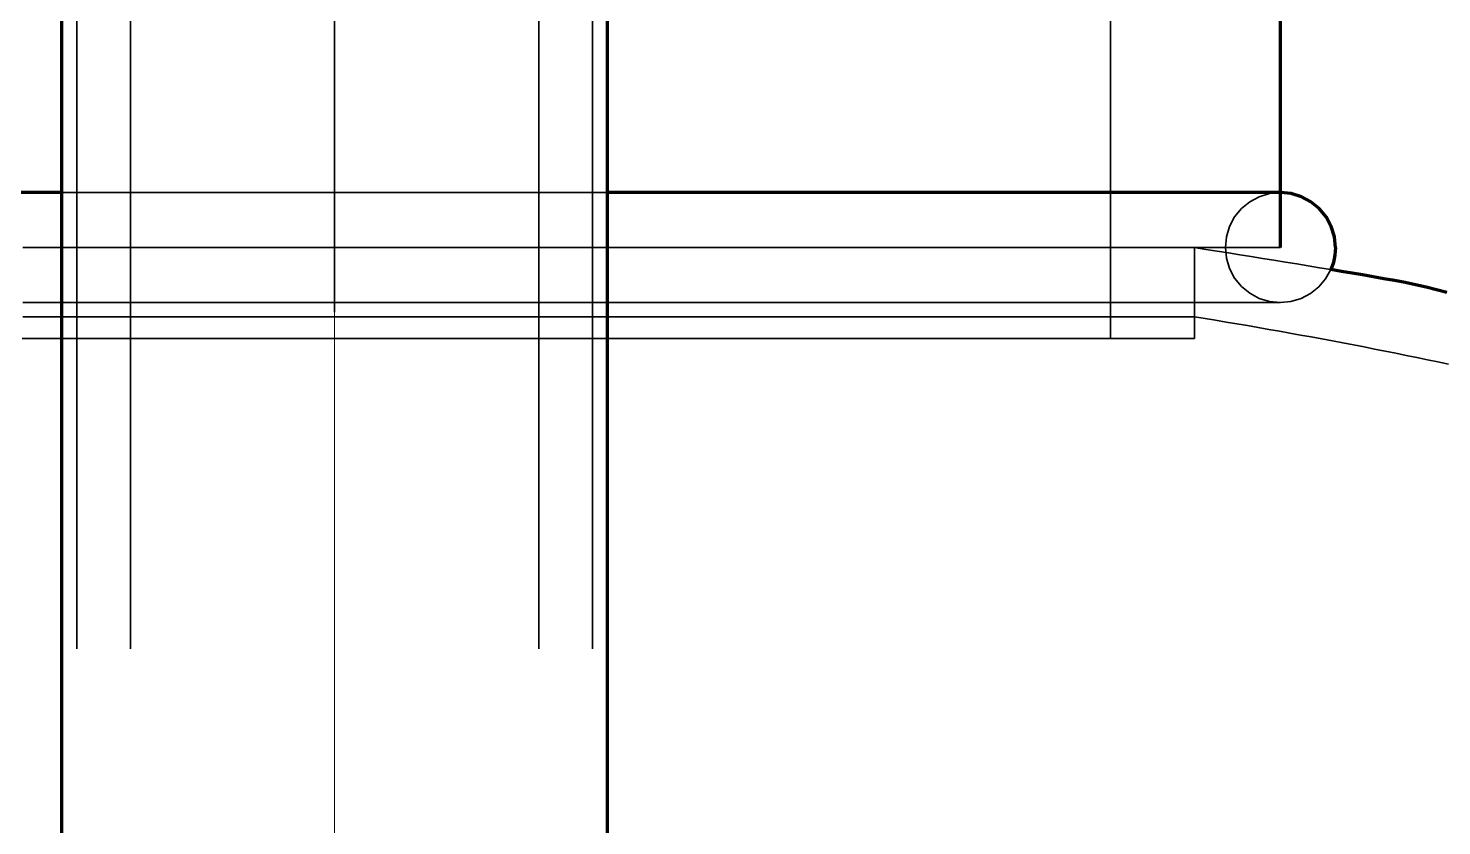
# Model space of a CAD drawing. Header units: millimetres. Extents: x 0 to 2382, y 0 to 420.
# Drawn here: x 286.49 to 293.06, y 298.5 to 302.21 of the extents above; entities that cross this region are included whole.
import ezdxf

# ---------------------------------------------------------------- set-up
doc = ezdxf.new("R2010")
doc.units = ezdxf.units.MM
doc.linetypes.add('IRAM-E-TRAZOS', pattern=[5, 4, -1])
doc.linetypes.add('IRAM-F-TRAZO-PUNTO', pattern=[20, 15, -2, 1, -2])
for name, color, linetype, lineweight in [('01-VISIBLE', 7, 'CONTINUOUS', 70), ('02-OCULTA', 4, 'IRAM-E-TRAZOS', 35), ('03-EJE', 1, 'IRAM-F-TRAZO-PUNTO', 18), ('08-FINA', 5, 'CONTINUOUS', 18)]:
    doc.layers.add(name, color=color, linetype=linetype, lineweight=lineweight)

msp = doc.modelspace()

# ---------------------------------------------------------------- linework, layer by layer
at = {"layer": '01-VISIBLE'}
for p, q in [((286.6425, 278.5), (286.6425, 309.9621)), ((289.1825, 278.5), (289.1825, 309.9621)), ((292.3125, 301.1869), (292.3125, 304.8869))]:
    msp.add_line(p, q, dxfattribs=at)
for points in [[(286.6425, 301.4429), (286.592, 301.4429), (286.5415, 301.4429), (286.491, 301.4429), (286.4406, 301.4429)], [(292.3125, 301.4429), (292.262, 301.4429), (292.2115, 301.4429), (292.161, 301.4429), (292.1106, 301.4429), (292.0601, 301.4429), (292.0096, 301.4429), (291.9591, 301.4429), (291.9086, 301.4429), (291.8581, 301.4429), (291.8077, 301.4429), (291.7572, 301.4429), (291.7067, 301.4429), (291.6562, 301.4429), (291.6057, 301.4429), (291.5552, 301.4429), (291.5048, 301.4429), (291.4543, 301.4429), (291.4038, 301.4429), (291.3533, 301.4429), (291.3028, 301.4429), (291.2523, 301.4429), (291.2019, 301.4429), (291.1514, 301.4429), (291.1009, 301.4429), (291.0504, 301.4429), (290.9999, 301.4429), (290.9494, 301.4429), (290.899, 301.4429), (290.8485, 301.4429), (290.798, 301.4429), (290.7475, 301.4429), (290.697, 301.4429), (290.6465, 301.4429), (290.596, 301.4429), (290.5456, 301.4429), (290.4951, 301.4429), (290.4446, 301.4429), (290.3941, 301.4429), (290.3436, 301.4429), (290.2931, 301.4429), (290.2427, 301.4429), (290.1922, 301.4429), (290.1417, 301.4429), (290.0912, 301.4429), (290.0407, 301.4429), (289.9902, 301.4429), (289.9398, 301.4429), (289.8893, 301.4429), (289.8388, 301.4429), (289.7883, 301.4429), (289.7378, 301.4429), (289.6873, 301.4429), (289.6369, 301.4429), (289.5864, 301.4429), (289.5359, 301.4429), (289.4854, 301.4429), (289.4349, 301.4429), (289.3844, 301.4429), (289.334, 301.4429), (289.2835, 301.4429), (289.233, 301.4429), (289.1825, 301.4429)], [(292.5685, 301.1869), (292.5636, 301.2368), (292.549, 301.2849), (292.5254, 301.3291), (292.4935, 301.3679), (292.4547, 301.3998), (292.4105, 301.4234), (292.3624, 301.438), (292.3125, 301.4429)], [(292.5685, 301.1869), (292.5679, 301.1693), (292.5661, 301.1518), (292.5631, 301.1344), (292.5589, 301.1173), (292.5535, 301.1005), (292.547, 301.0842)], [(293.0874, 300.9769), (293.0393, 300.9908), (292.9907, 301.003), (292.9417, 301.0138), (292.8926, 301.0236), (292.8433, 301.0329), (292.794, 301.0419), (292.7446, 301.0506), (292.6952, 301.0591), (292.6458, 301.0675), (292.5964, 301.0759), (292.547, 301.0842)]]:
    msp.add_lwpolyline(points, dxfattribs=at)
at = {"layer": '02-OCULTA'}
for p, q in [((286.6425, 309.9621), (286.6425, 278.5)), ((289.1825, 309.9621), (289.1825, 278.5)), ((287.9125, 304.8869), (287.9125, 300.7644)), ((291.5225, 300.7644), (291.5225, 304.8869)), ((286.7125, 219.32), (286.7125, 303.2669)), ((286.9625, 219.32), (286.9625, 303.2669)), ((288.8625, 219.32), (288.8625, 303.2669)), ((289.1125, 219.32), (289.1125, 303.2669)), ((291.9125, 301.1869), (291.9125, 300.8644)), ((291.9135, 300.7644), (291.9135, 301.1869))]:
    msp.add_line(p, q, dxfattribs=at)
for points in [[(287.9125, 301.4429), (287.8625, 301.4429), (287.8125, 301.4429), (287.7625, 301.4429), (287.7125, 301.4429), (287.6625, 301.4429), (287.6125, 301.4429), (287.5625, 301.4429), (287.5125, 301.4429), (287.4625, 301.4429), (287.4125, 301.4429), (287.3625, 301.4429), (287.3125, 301.4429), (287.2625, 301.4429), (287.2125, 301.4429), (287.1625, 301.4429), (287.1125, 301.4429), (287.0625, 301.4429), (287.0125, 301.4429), (286.9625, 301.4429), (286.9125, 301.4429), (286.8625, 301.4429), (286.8125, 301.4429), (286.7625, 301.4429), (286.7125, 301.4429), (286.6625, 301.4429), (286.6125, 301.4429), (286.5625, 301.4429), (286.5125, 301.4429), (286.4625, 301.4429)], [(289.1825, 301.4429), (289.1317, 301.4429), (289.0809, 301.4429), (289.0301, 301.4429), (288.9793, 301.4429), (288.9285, 301.4429), (288.8777, 301.4429), (288.8269, 301.4429), (288.7761, 301.4429), (288.7253, 301.4429), (288.6745, 301.4429), (288.6237, 301.4429), (288.5729, 301.4429), (288.5221, 301.4429), (288.4713, 301.4429), (288.4205, 301.4429), (288.3697, 301.4429), (288.3189, 301.4429), (288.2681, 301.4429), (288.2173, 301.4429), (288.1665, 301.4429), (288.1157, 301.4429), (288.0649, 301.4429), (288.0141, 301.4429), (287.9633, 301.4429), (287.9125, 301.4429), (287.8617, 301.4429), (287.8109, 301.4429), (287.7601, 301.4429), (287.7093, 301.4429), (287.6585, 301.4429), (287.6077, 301.4429), (287.5569, 301.4429), (287.5061, 301.4429), (287.4553, 301.4429), (287.4045, 301.4429), (287.3537, 301.4429), (287.3029, 301.4429), (287.2521, 301.4429), (287.2013, 301.4429), (287.1505, 301.4429), (287.0997, 301.4429), (287.0489, 301.4429), (286.9981, 301.4429), (286.9473, 301.4429), (286.8965, 301.4429), (286.8457, 301.4429), (286.7949, 301.4429), (286.7441, 301.4429), (286.6933, 301.4429), (286.6425, 301.4429)], [(287.9125, 301.4429), (287.9625, 301.4429), (288.0125, 301.4429), (288.0625, 301.4429), (288.1125, 301.4429), (288.1625, 301.4429), (288.2125, 301.4429), (288.2625, 301.4429), (288.3125, 301.4429), (288.3625, 301.4429), (288.4125, 301.4429), (288.4625, 301.4429), (288.5125, 301.4429), (288.5625, 301.4429), (288.6125, 301.4429), (288.6625, 301.4429), (288.7125, 301.4429), (288.7625, 301.4429), (288.8125, 301.4429), (288.8625, 301.4429), (288.9125, 301.4429), (288.9625, 301.4429), (289.0125, 301.4429), (289.0625, 301.4429), (289.1125, 301.4429), (289.1625, 301.4429), (289.2125, 301.4429), (289.2625, 301.4429), (289.3125, 301.4429), (289.3625, 301.4429), (289.4125, 301.4429), (289.4625, 301.4429), (289.5125, 301.4429), (289.5625, 301.4429), (289.6125, 301.4429), (289.6625, 301.4429), (289.7125, 301.4429), (289.7625, 301.4429), (289.8125, 301.4429), (289.8625, 301.4429), (289.9125, 301.4429), (289.9625, 301.4429), (290.0125, 301.4429), (290.0625, 301.4429), (290.1125, 301.4429), (290.1625, 301.4429), (290.2125, 301.4429), (290.2625, 301.4429), (290.3125, 301.4429), (290.3625, 301.4429), (290.4125, 301.4429), (290.4625, 301.4429), (290.5125, 301.4429), (290.5625, 301.4429), (290.6125, 301.4429), (290.6625, 301.4429), (290.7125, 301.4429), (290.7625, 301.4429), (290.8125, 301.4429), (290.8625, 301.4429), (290.9125, 301.4429), (290.9625, 301.4429), (291.0125, 301.4429), (291.0625, 301.4429), (291.1125, 301.4429), (291.1625, 301.4429), (291.2125, 301.4429), (291.2625, 301.4429), (291.3125, 301.4429), (291.3625, 301.4429), (291.4125, 301.4429), (291.4625, 301.4429), (291.5125, 301.4429), (291.5625, 301.4429), (291.6125, 301.4429), (291.6625, 301.4429), (291.7125, 301.4429), (291.7625, 301.4429), (291.8125, 301.4429), (291.8625, 301.4429), (291.9125, 301.4429), (291.9625, 301.4429), (292.0125, 301.4429), (292.0625, 301.4429), (292.1125, 301.4429), (292.1625, 301.4429), (292.2125, 301.4429), (292.2625, 301.4429), (292.3125, 301.4429)], [(292.3125, 300.9309), (292.2626, 300.9358), (292.2145, 300.9504), (292.1703, 300.974), (292.1315, 301.0059), (292.0996, 301.0447), (292.076, 301.0889), (292.0614, 301.137), (292.0565, 301.1869), (292.0614, 301.2368), (292.076, 301.2849), (292.0996, 301.3291), (292.1315, 301.3679), (292.1703, 301.3998), (292.2145, 301.4234), (292.2626, 301.438), (292.3125, 301.4429)], [(287.9125, 301.1869), (287.8625, 301.1869), (287.8125, 301.1869), (287.7625, 301.1869), (287.7124, 301.1869), (287.6624, 301.1869), (287.6124, 301.1869), (287.5624, 301.1869), (287.5124, 301.1869), (287.4624, 301.1869), (287.4124, 301.1869), (287.3624, 301.1869), (287.3123, 301.1869), (287.2623, 301.1869), (287.2123, 301.1869), (287.1623, 301.1869), (287.1123, 301.1869), (287.0623, 301.1869), (287.0123, 301.1869), (286.9623, 301.1869), (286.9122, 301.1869), (286.8622, 301.1869), (286.8122, 301.1869), (286.7622, 301.1869), (286.7122, 301.1869), (286.6622, 301.1869), (286.6122, 301.1869), (286.5622, 301.1869), (286.5121, 301.1869), (286.4621, 301.1869)], [(286.4621, 301.1869), (286.5121, 301.1869), (286.5622, 301.1869), (286.6122, 301.1869), (286.6622, 301.1869), (286.7122, 301.1869), (286.7622, 301.1869), (286.8122, 301.1869), (286.8622, 301.1869), (286.9122, 301.1869), (286.9623, 301.1869), (287.0123, 301.1869), (287.0623, 301.1869), (287.1123, 301.1869), (287.1623, 301.1869), (287.2123, 301.1869), (287.2623, 301.1869), (287.3123, 301.1869), (287.3624, 301.1869), (287.4124, 301.1869), (287.4624, 301.1869), (287.5124, 301.1869), (287.5624, 301.1869), (287.6124, 301.1869), (287.6624, 301.1869), (287.7124, 301.1869), (287.7625, 301.1869), (287.8125, 301.1869), (287.8625, 301.1869), (287.9125, 301.1869), (287.9625, 301.1869), (288.0125, 301.1869), (288.0625, 301.1869), (288.1125, 301.1869), (288.1626, 301.1869), (288.2126, 301.1869), (288.2626, 301.1869), (288.3126, 301.1869), (288.3626, 301.1869), (288.4126, 301.1869), (288.4626, 301.1869), (288.5126, 301.1869), (288.5627, 301.1869), (288.6127, 301.1869), (288.6627, 301.1869), (288.7127, 301.1869), (288.7627, 301.1869), (288.8127, 301.1869), (288.8627, 301.1869), (288.9127, 301.1869), (288.9628, 301.1869), (289.0128, 301.1869), (289.0628, 301.1869), (289.1128, 301.1869), (289.1628, 301.1869), (289.2128, 301.1869), (289.2628, 301.1869), (289.3128, 301.1869), (289.3629, 301.1869), (289.4129, 301.1869), (289.4629, 301.1869), (289.5129, 301.1869), (289.5629, 301.1869), (289.6129, 301.1869), (289.6629, 301.1869), (289.7129, 301.1869), (289.763, 301.1869), (289.813, 301.1869), (289.863, 301.1869), (289.913, 301.1869), (289.963, 301.1869), (290.013, 301.1869), (290.063, 301.1869), (290.113, 301.1869), (290.1631, 301.1869), (290.2131, 301.1869), (290.2631, 301.1869), (290.3131, 301.1869), (290.3631, 301.1869), (290.4131, 301.1869), (290.4631, 301.1869), (290.5131, 301.1869), (290.5632, 301.1869), (290.6132, 301.1869), (290.6632, 301.1869), (290.7132, 301.1869), (290.7632, 301.1869), (290.8132, 301.1869), (290.8632, 301.1869), (290.9132, 301.1869), (290.9633, 301.1869), (291.0133, 301.1869), (291.0633, 301.1869), (291.1133, 301.1869), (291.1633, 301.1869), (291.2133, 301.1869), (291.2633, 301.1869), (291.3133, 301.1869), (291.3634, 301.1869), (291.4134, 301.1869), (291.4634, 301.1869), (291.5134, 301.1869), (291.5634, 301.1869), (291.6134, 301.1869), (291.6634, 301.1869), (291.7134, 301.1869), (291.7635, 301.1869), (291.8135, 301.1869), (291.8635, 301.1869), (291.9135, 301.1869)], [(287.9125, 301.1869), (287.8625, 301.1869), (287.8125, 301.1869), (287.7625, 301.1869), (287.7125, 301.1869), (287.6625, 301.1869), (287.6125, 301.1869), (287.5625, 301.1869), (287.5125, 301.1869), (287.4625, 301.1869), (287.4125, 301.1869), (287.3625, 301.1869), (287.3125, 301.1869), (287.2625, 301.1869), (287.2125, 301.1869), (287.1625, 301.1869), (287.1125, 301.1869), (287.0625, 301.1869), (287.0125, 301.1869), (286.9625, 301.1869), (286.9125, 301.1869), (286.8625, 301.1869), (286.8125, 301.1869), (286.7625, 301.1869), (286.7125, 301.1869), (286.6625, 301.1869), (286.6125, 301.1869), (286.5625, 301.1869), (286.5125, 301.1869), (286.4625, 301.1869)], [(286.4625, 301.1869), (286.5125, 301.1869), (286.5625, 301.1869), (286.6125, 301.1869), (286.6625, 301.1869), (286.7125, 301.1869), (286.7625, 301.1869), (286.8125, 301.1869), (286.8625, 301.1869), (286.9125, 301.1869), (286.9625, 301.1869), (287.0125, 301.1869), (287.0625, 301.1869), (287.1125, 301.1869), (287.1625, 301.1869), (287.2125, 301.1869), (287.2625, 301.1869), (287.3125, 301.1869), (287.3625, 301.1869), (287.4125, 301.1869), (287.4625, 301.1869), (287.5125, 301.1869), (287.5625, 301.1869), (287.6125, 301.1869), (287.6625, 301.1869), (287.7125, 301.1869), (287.7625, 301.1869), (287.8125, 301.1869), (287.8625, 301.1869), (287.9125, 301.1869), (287.9625, 301.1869), (288.0125, 301.1869), (288.0625, 301.1869), (288.1125, 301.1869), (288.1625, 301.1869), (288.2125, 301.1869), (288.2625, 301.1869), (288.3125, 301.1869), (288.3625, 301.1869), (288.4125, 301.1869), (288.4625, 301.1869), (288.5125, 301.1869), (288.5625, 301.1869), (288.6125, 301.1869), (288.6625, 301.1869), (288.7125, 301.1869), (288.7625, 301.1869), (288.8125, 301.1869), (288.8625, 301.1869), (288.9125, 301.1869), (288.9625, 301.1869), (289.0125, 301.1869), (289.0625, 301.1869), (289.1125, 301.1869), (289.1625, 301.1869), (289.2125, 301.1869), (289.2625, 301.1869), (289.3125, 301.1869), (289.3625, 301.1869), (289.4125, 301.1869), (289.4625, 301.1869), (289.5125, 301.1869), (289.5625, 301.1869), (289.6125, 301.1869), (289.6625, 301.1869), (289.7125, 301.1869), (289.7625, 301.1869), (289.8125, 301.1869), (289.8625, 301.1869), (289.9125, 301.1869), (289.9625, 301.1869), (290.0125, 301.1869), (290.0625, 301.1869), (290.1125, 301.1869), (290.1625, 301.1869), (290.2125, 301.1869), (290.2625, 301.1869), (290.3125, 301.1869), (290.3625, 301.1869), (290.4125, 301.1869), (290.4625, 301.1869), (290.5125, 301.1869), (290.5625, 301.1869), (290.6125, 301.1869), (290.6625, 301.1869), (290.7125, 301.1869), (290.7625, 301.1869), (290.8125, 301.1869), (290.8625, 301.1869), (290.9125, 301.1869), (290.9625, 301.1869), (291.0125, 301.1869), (291.0625, 301.1869), (291.1125, 301.1869), (291.1625, 301.1869), (291.2125, 301.1869), (291.2625, 301.1869), (291.3125, 301.1869), (291.3625, 301.1869), (291.4125, 301.1869), (291.4625, 301.1869), (291.5125, 301.1869), (291.5625, 301.1869), (291.6125, 301.1869), (291.6625, 301.1869), (291.7125, 301.1869), (291.7625, 301.1869), (291.8125, 301.1869), (291.8625, 301.1869), (291.9125, 301.1869)], [(287.9125, 301.1869), (287.8625, 301.1869), (287.8125, 301.1869), (287.7625, 301.1869), (287.7125, 301.1869), (287.6625, 301.1869), (287.6125, 301.1869), (287.5625, 301.1869), (287.5125, 301.1869), (287.4625, 301.1869), (287.4125, 301.1869), (287.3625, 301.1869), (287.3125, 301.1869), (287.2625, 301.1869), (287.2125, 301.1869), (287.1625, 301.1869), (287.1125, 301.1869), (287.0625, 301.1869), (287.0125, 301.1869), (286.9625, 301.1869), (286.9125, 301.1869), (286.8625, 301.1869), (286.8125, 301.1869), (286.7625, 301.1869), (286.7125, 301.1869), (286.6625, 301.1869), (286.6125, 301.1869), (286.5625, 301.1869), (286.5125, 301.1869), (286.4625, 301.1869)], [(286.4625, 301.1869), (286.5125, 301.1869), (286.5625, 301.1869), (286.6125, 301.1869), (286.6625, 301.1869), (286.7125, 301.1869), (286.7625, 301.1869), (286.8125, 301.1869), (286.8625, 301.1869), (286.9125, 301.1869), (286.9625, 301.1869), (287.0125, 301.1869), (287.0625, 301.1869), (287.1125, 301.1869), (287.1625, 301.1869), (287.2125, 301.1869), (287.2625, 301.1869), (287.3125, 301.1869), (287.3625, 301.1869), (287.4125, 301.1869), (287.4625, 301.1869), (287.5125, 301.1869), (287.5625, 301.1869), (287.6125, 301.1869), (287.6625, 301.1869), (287.7125, 301.1869), (287.7625, 301.1869), (287.8125, 301.1869), (287.8625, 301.1869), (287.9125, 301.1869), (287.9625, 301.1869), (288.0125, 301.1869), (288.0625, 301.1869), (288.1125, 301.1869), (288.1625, 301.1869), (288.2125, 301.1869), (288.2625, 301.1869), (288.3125, 301.1869), (288.3625, 301.1869), (288.4125, 301.1869), (288.4625, 301.1869), (288.5125, 301.1869), (288.5625, 301.1869), (288.6125, 301.1869), (288.6625, 301.1869), (288.7125, 301.1869), (288.7625, 301.1869), (288.8125, 301.1869), (288.8625, 301.1869), (288.9125, 301.1869), (288.9625, 301.1869), (289.0125, 301.1869), (289.0625, 301.1869), (289.1125, 301.1869), (289.1625, 301.1869), (289.2125, 301.1869), (289.2625, 301.1869), (289.3125, 301.1869), (289.3625, 301.1869), (289.4125, 301.1869), (289.4625, 301.1869), (289.5125, 301.1869), (289.5625, 301.1869), (289.6125, 301.1869), (289.6625, 301.1869), (289.7125, 301.1869), (289.7625, 301.1869), (289.8125, 301.1869), (289.8625, 301.1869), (289.9125, 301.1869), (289.9625, 301.1869), (290.0125, 301.1869), (290.0625, 301.1869), (290.1125, 301.1869), (290.1625, 301.1869), (290.2125, 301.1869), (290.2625, 301.1869), (290.3125, 301.1869), (290.3625, 301.1869), (290.4125, 301.1869), (290.4625, 301.1869), (290.5125, 301.1869), (290.5625, 301.1869), (290.6125, 301.1869), (290.6625, 301.1869), (290.7125, 301.1869), (290.7625, 301.1869), (290.8125, 301.1869), (290.8625, 301.1869), (290.9125, 301.1869), (290.9625, 301.1869), (291.0125, 301.1869), (291.0625, 301.1869), (291.1125, 301.1869), (291.1625, 301.1869), (291.2125, 301.1869), (291.2625, 301.1869), (291.3125, 301.1869), (291.3625, 301.1869), (291.4125, 301.1869), (291.4625, 301.1869), (291.5125, 301.1869), (291.5625, 301.1869), (291.6125, 301.1869), (291.6625, 301.1869), (291.7125, 301.1869), (291.7625, 301.1869), (291.8125, 301.1869), (291.8625, 301.1869), (291.9125, 301.1869), (291.9625, 301.1869), (292.0125, 301.1869), (292.0625, 301.1869), (292.1125, 301.1869), (292.1625, 301.1869), (292.2125, 301.1869), (292.2625, 301.1869), (292.3125, 301.1869)], [(291.9125, 301.1869), (291.8625, 301.1869), (291.8125, 301.1869), (291.7625, 301.1869), (291.7125, 301.1869), (291.6625, 301.1869), (291.6125, 301.1869), (291.5625, 301.1869), (291.5125, 301.1869), (291.4625, 301.1869), (291.4125, 301.1869), (291.3625, 301.1869), (291.3125, 301.1869), (291.2625, 301.1869), (291.2125, 301.1869), (291.1625, 301.1869), (291.1125, 301.1869), (291.0625, 301.1869), (291.0125, 301.1869), (290.9625, 301.1869), (290.9125, 301.1869), (290.8625, 301.1869), (290.8125, 301.1869), (290.7625, 301.1869), (290.7125, 301.1869), (290.6625, 301.1869), (290.6125, 301.1869), (290.5625, 301.1869), (290.5125, 301.1869), (290.4625, 301.1869), (290.4125, 301.1869), (290.3625, 301.1869), (290.3125, 301.1869), (290.2625, 301.1869), (290.2125, 301.1869), (290.1625, 301.1869), (290.1125, 301.1869), (290.0625, 301.1869), (290.0125, 301.1869), (289.9625, 301.1869), (289.9125, 301.1869), (289.8625, 301.1869), (289.8125, 301.1869), (289.7625, 301.1869), (289.7125, 301.1869), (289.6625, 301.1869), (289.6125, 301.1869), (289.5625, 301.1869), (289.5125, 301.1869), (289.4625, 301.1869), (289.4125, 301.1869), (289.3625, 301.1869), (289.3125, 301.1869), (289.2625, 301.1869), (289.2125, 301.1869), (289.1625, 301.1869), (289.1125, 301.1869), (289.0625, 301.1869), (289.0125, 301.1869), (288.9625, 301.1869), (288.9125, 301.1869), (288.8625, 301.1869), (288.8125, 301.1869), (288.7625, 301.1869), (288.7125, 301.1869), (288.6625, 301.1869), (288.6125, 301.1869), (288.5625, 301.1869), (288.5125, 301.1869), (288.4625, 301.1869), (288.4125, 301.1869), (288.3625, 301.1869), (288.3125, 301.1869), (288.2625, 301.1869), (288.2125, 301.1869), (288.1625, 301.1869), (288.1125, 301.1869), (288.0625, 301.1869), (288.0125, 301.1869), (287.9625, 301.1869), (287.9125, 301.1869)], [(291.9135, 301.1869), (291.8635, 301.1869), (291.8135, 301.1869), (291.7635, 301.1869), (291.7134, 301.1869), (291.6634, 301.1869), (291.6134, 301.1869), (291.5634, 301.1869), (291.5134, 301.1869), (291.4634, 301.1869), (291.4134, 301.1869), (291.3634, 301.1869), (291.3133, 301.1869), (291.2633, 301.1869), (291.2133, 301.1869), (291.1633, 301.1869), (291.1133, 301.1869), (291.0633, 301.1869), (291.0133, 301.1869), (290.9633, 301.1869), (290.9132, 301.1869), (290.8632, 301.1869), (290.8132, 301.1869), (290.7632, 301.1869), (290.7132, 301.1869), (290.6632, 301.1869), (290.6132, 301.1869), (290.5632, 301.1869), (290.5131, 301.1869), (290.4631, 301.1869), (290.4131, 301.1869), (290.3631, 301.1869), (290.3131, 301.1869), (290.2631, 301.1869), (290.2131, 301.1869), (290.1631, 301.1869), (290.113, 301.1869), (290.063, 301.1869), (290.013, 301.1869), (289.963, 301.1869), (289.913, 301.1869), (289.863, 301.1869), (289.813, 301.1869), (289.763, 301.1869), (289.7129, 301.1869), (289.6629, 301.1869), (289.6129, 301.1869), (289.5629, 301.1869), (289.5129, 301.1869), (289.4629, 301.1869), (289.4129, 301.1869), (289.3629, 301.1869), (289.3128, 301.1869), (289.2628, 301.1869), (289.2128, 301.1869), (289.1628, 301.1869), (289.1128, 301.1869), (289.0628, 301.1869), (289.0128, 301.1869), (288.9628, 301.1869), (288.9127, 301.1869), (288.8627, 301.1869), (288.8127, 301.1869), (288.7627, 301.1869), (288.7127, 301.1869), (288.6627, 301.1869), (288.6127, 301.1869), (288.5627, 301.1869), (288.5126, 301.1869), (288.4626, 301.1869), (288.4126, 301.1869), (288.3626, 301.1869), (288.3126, 301.1869), (288.2626, 301.1869), (288.2126, 301.1869), (288.1626, 301.1869), (288.1125, 301.1869), (288.0625, 301.1869), (288.0125, 301.1869), (287.9625, 301.1869), (287.9125, 301.1869)], [(292.3125, 301.1869), (292.2619, 301.1869), (292.2114, 301.1869), (292.1608, 301.1869), (292.1102, 301.1869), (292.0596, 301.1869), (292.0091, 301.1869), (291.9585, 301.1869), (291.9079, 301.1869), (291.8573, 301.1869), (291.8068, 301.1869), (291.7562, 301.1869), (291.7056, 301.1869), (291.655, 301.1869), (291.6045, 301.1869), (291.5539, 301.1869), (291.5033, 301.1869), (291.4527, 301.1869), (291.4022, 301.1869), (291.3516, 301.1869), (291.301, 301.1869), (291.2504, 301.1869), (291.1999, 301.1869), (291.1493, 301.1869), (291.0987, 301.1869), (291.0481, 301.1869), (290.9976, 301.1869), (290.947, 301.1869), (290.8964, 301.1869), (290.8458, 301.1869), (290.7953, 301.1869), (290.7447, 301.1869), (290.6941, 301.1869), (290.6435, 301.1869), (290.593, 301.1869), (290.5424, 301.1869), (290.4918, 301.1869), (290.4412, 301.1869), (290.3907, 301.1869), (290.3401, 301.1869), (290.2895, 301.1869), (290.2389, 301.1869), (290.1884, 301.1869), (290.1378, 301.1869), (290.0872, 301.1869), (290.0366, 301.1869), (289.9861, 301.1869), (289.9355, 301.1869), (289.8849, 301.1869), (289.8343, 301.1869), (289.7838, 301.1869), (289.7332, 301.1869), (289.6826, 301.1869), (289.632, 301.1869), (289.5815, 301.1869), (289.5309, 301.1869), (289.4803, 301.1869), (289.4297, 301.1869), (289.3792, 301.1869), (289.3286, 301.1869), (289.278, 301.1869), (289.2274, 301.1869), (289.1769, 301.1869), (289.1263, 301.1869), (289.0757, 301.1869), (289.0251, 301.1869), (288.9746, 301.1869), (288.924, 301.1869), (288.8734, 301.1869), (288.8228, 301.1869), (288.7723, 301.1869), (288.7217, 301.1869), (288.6711, 301.1869), (288.6205, 301.1869), (288.57, 301.1869), (288.5194, 301.1869), (288.4688, 301.1869), (288.4182, 301.1869), (288.3677, 301.1869), (288.3171, 301.1869), (288.2665, 301.1869), (288.2159, 301.1869), (288.1654, 301.1869), (288.1148, 301.1869), (288.0642, 301.1869), (288.0136, 301.1869), (287.9631, 301.1869), (287.9125, 301.1869)], [(292.547, 301.0842), (292.4941, 301.0929), (292.4413, 301.1017), (292.3884, 301.1104), (292.3356, 301.119), (292.2827, 301.1276), (292.2298, 301.1362), (292.177, 301.1446), (292.1241, 301.1531), (292.0712, 301.1615), (292.0183, 301.1699), (291.9654, 301.1783), (291.9125, 301.1869)], [(292.547, 301.0842), (292.5229, 301.0411), (292.4911, 301.0035), (292.4526, 300.9726), (292.4089, 300.9497), (292.3616, 300.9357), (292.3125, 300.9309)], [(286.4625, 300.9309), (286.5125, 300.9309), (286.5625, 300.9309), (286.6125, 300.9309), (286.6625, 300.9309), (286.7125, 300.9309), (286.7625, 300.9309), (286.8125, 300.9309), (286.8625, 300.9309), (286.9125, 300.9309), (286.9625, 300.9309), (287.0125, 300.9309), (287.0625, 300.9309), (287.1125, 300.9309), (287.1625, 300.9309), (287.2125, 300.9309), (287.2625, 300.9309), (287.3125, 300.9309), (287.3625, 300.9309), (287.4125, 300.9309), (287.4625, 300.9309), (287.5125, 300.9309), (287.5625, 300.9309), (287.6125, 300.9309), (287.6625, 300.9309), (287.7125, 300.9309), (287.7625, 300.9309), (287.8125, 300.9309), (287.8625, 300.9309), (287.9125, 300.9309)], [(286.4625, 300.9309), (286.5125, 300.9309), (286.5625, 300.9309), (286.6125, 300.9309), (286.6625, 300.9309), (286.7125, 300.9309), (286.7625, 300.9309), (286.8125, 300.9309), (286.8625, 300.9309), (286.9125, 300.9309), (286.9625, 300.9309), (287.0125, 300.9309), (287.0625, 300.9309), (287.1125, 300.9309), (287.1625, 300.9309), (287.2125, 300.9309), (287.2625, 300.9309), (287.3125, 300.9309), (287.3625, 300.9309), (287.4125, 300.9309), (287.4625, 300.9309), (287.5125, 300.9309), (287.5625, 300.9309), (287.6125, 300.9309), (287.6625, 300.9309), (287.7125, 300.9309), (287.7625, 300.9309), (287.8125, 300.9309), (287.8625, 300.9309), (287.9125, 300.9309), (287.9625, 300.9309), (288.0125, 300.9309), (288.0625, 300.9309), (288.1125, 300.9309), (288.1625, 300.9309), (288.2125, 300.9309), (288.2625, 300.9309), (288.3125, 300.9309), (288.3625, 300.9309), (288.4125, 300.9309), (288.4625, 300.9309), (288.5125, 300.9309), (288.5625, 300.9309), (288.6125, 300.9309), (288.6625, 300.9309), (288.7125, 300.9309), (288.7625, 300.9309), (288.8125, 300.9309), (288.8625, 300.9309), (288.9125, 300.9309), (288.9625, 300.9309), (289.0125, 300.9309), (289.0625, 300.9309), (289.1125, 300.9309), (289.1625, 300.9309), (289.2125, 300.9309), (289.2625, 300.9309), (289.3125, 300.9309), (289.3625, 300.9309), (289.4125, 300.9309), (289.4625, 300.9309), (289.5125, 300.9309), (289.5625, 300.9309), (289.6125, 300.9309), (289.6625, 300.9309), (289.7125, 300.9309), (289.7625, 300.9309), (289.8125, 300.9309), (289.8625, 300.9309), (289.9125, 300.9309), (289.9625, 300.9309), (290.0125, 300.9309), (290.0625, 300.9309), (290.1125, 300.9309), (290.1625, 300.9309), (290.2125, 300.9309), (290.2625, 300.9309), (290.3125, 300.9309), (290.3625, 300.9309), (290.4125, 300.9309), (290.4625, 300.9309), (290.5125, 300.9309), (290.5625, 300.9309), (290.6125, 300.9309), (290.6625, 300.9309), (290.7125, 300.9309), (290.7625, 300.9309), (290.8125, 300.9309), (290.8625, 300.9309), (290.9125, 300.9309), (290.9625, 300.9309), (291.0125, 300.9309), (291.0625, 300.9309), (291.1125, 300.9309), (291.1625, 300.9309), (291.2125, 300.9309), (291.2625, 300.9309), (291.3125, 300.9309), (291.3625, 300.9309), (291.4125, 300.9309), (291.4625, 300.9309), (291.5125, 300.9309), (291.5625, 300.9309), (291.6125, 300.9309), (291.6625, 300.9309), (291.7125, 300.9309), (291.7625, 300.9309), (291.8125, 300.9309), (291.8625, 300.9309), (291.9125, 300.9309), (291.9625, 300.9309), (292.0125, 300.9309), (292.0625, 300.9309), (292.1125, 300.9309), (292.1625, 300.9309), (292.2125, 300.9309), (292.2625, 300.9309), (292.3125, 300.9309)], [(287.9125, 300.9309), (287.9625, 300.9309), (288.0125, 300.9309), (288.0625, 300.9309), (288.1125, 300.9309), (288.1625, 300.9309), (288.2125, 300.9309), (288.2625, 300.9309), (288.3125, 300.9309), (288.3625, 300.9309), (288.4125, 300.9309), (288.4625, 300.9309), (288.5125, 300.9309), (288.5625, 300.9309), (288.6125, 300.9309), (288.6625, 300.9309), (288.7125, 300.9309), (288.7625, 300.9309), (288.8125, 300.9309), (288.8625, 300.9309), (288.9125, 300.9309), (288.9625, 300.9309), (289.0125, 300.9309), (289.0625, 300.9309), (289.1125, 300.9309), (289.1625, 300.9309), (289.2125, 300.9309), (289.2625, 300.9309), (289.3125, 300.9309), (289.3625, 300.9309), (289.4125, 300.9309), (289.4625, 300.9309), (289.5125, 300.9309), (289.5625, 300.9309), (289.6125, 300.9309), (289.6625, 300.9309), (289.7125, 300.9309), (289.7625, 300.9309), (289.8125, 300.9309), (289.8625, 300.9309), (289.9125, 300.9309), (289.9625, 300.9309), (290.0125, 300.9309), (290.0625, 300.9309), (290.1125, 300.9309), (290.1625, 300.9309), (290.2125, 300.9309), (290.2625, 300.9309), (290.3125, 300.9309), (290.3625, 300.9309), (290.4125, 300.9309), (290.4625, 300.9309), (290.5125, 300.9309), (290.5625, 300.9309), (290.6125, 300.9309), (290.6625, 300.9309), (290.7125, 300.9309), (290.7625, 300.9309), (290.8125, 300.9309), (290.8625, 300.9309), (290.9125, 300.9309), (290.9625, 300.9309), (291.0125, 300.9309), (291.0625, 300.9309), (291.1125, 300.9309), (291.1625, 300.9309), (291.2125, 300.9309), (291.2625, 300.9309), (291.3125, 300.9309), (291.3625, 300.9309), (291.4125, 300.9309), (291.4625, 300.9309), (291.5125, 300.9309), (291.5625, 300.9309), (291.6125, 300.9309), (291.6625, 300.9309), (291.7125, 300.9309), (291.7625, 300.9309), (291.8125, 300.9309), (291.8625, 300.9309), (291.9125, 300.9309), (291.9625, 300.9309), (292.0125, 300.9309), (292.0625, 300.9309), (292.1125, 300.9309), (292.1625, 300.9309), (292.2125, 300.9309), (292.2625, 300.9309), (292.3125, 300.9309)], [(287.9125, 300.8644), (287.8625, 300.8644), (287.8125, 300.8644), (287.7625, 300.8644), (287.7125, 300.8644), (287.6625, 300.8644), (287.6125, 300.8644), (287.5625, 300.8644), (287.5125, 300.8644), (287.4625, 300.8644), (287.4125, 300.8644), (287.3625, 300.8644), (287.3125, 300.8644), (287.2625, 300.8644), (287.2125, 300.8644), (287.1625, 300.8644), (287.1125, 300.8644), (287.0625, 300.8644), (287.0125, 300.8644), (286.9625, 300.8644), (286.9125, 300.8644), (286.8625, 300.8644), (286.8125, 300.8644), (286.7625, 300.8644), (286.7125, 300.8644), (286.6625, 300.8644), (286.6125, 300.8644), (286.5625, 300.8644), (286.5125, 300.8644), (286.4625, 300.8644)], [(286.4625, 300.8644), (286.5125, 300.8644), (286.5625, 300.8644), (286.6125, 300.8644), (286.6625, 300.8644), (286.7125, 300.8644), (286.7625, 300.8644), (286.8125, 300.8644), (286.8625, 300.8644), (286.9125, 300.8644), (286.9625, 300.8644), (287.0125, 300.8644), (287.0625, 300.8644), (287.1125, 300.8644), (287.1625, 300.8644), (287.2125, 300.8644), (287.2625, 300.8644), (287.3125, 300.8644), (287.3625, 300.8644), (287.4125, 300.8644), (287.4625, 300.8644), (287.5125, 300.8644), (287.5625, 300.8644), (287.6125, 300.8644), (287.6625, 300.8644), (287.7125, 300.8644), (287.7625, 300.8644), (287.8125, 300.8644), (287.8625, 300.8644), (287.9125, 300.8644), (287.9625, 300.8644), (288.0125, 300.8644), (288.0625, 300.8644), (288.1125, 300.8644), (288.1625, 300.8644), (288.2125, 300.8644), (288.2625, 300.8644), (288.3125, 300.8644), (288.3625, 300.8644), (288.4125, 300.8644), (288.4625, 300.8644), (288.5125, 300.8644), (288.5625, 300.8644), (288.6125, 300.8644), (288.6625, 300.8644), (288.7125, 300.8644), (288.7625, 300.8644), (288.8125, 300.8644), (288.8625, 300.8644), (288.9125, 300.8644), (288.9625, 300.8644), (289.0125, 300.8644), (289.0625, 300.8644), (289.1125, 300.8644), (289.1625, 300.8644), (289.2125, 300.8644), (289.2625, 300.8644), (289.3125, 300.8644), (289.3625, 300.8644), (289.4125, 300.8644), (289.4625, 300.8644), (289.5125, 300.8644), (289.5625, 300.8644), (289.6125, 300.8644), (289.6625, 300.8644), (289.7125, 300.8644), (289.7625, 300.8644), (289.8125, 300.8644), (289.8625, 300.8644), (289.9125, 300.8644), (289.9625, 300.8644), (290.0125, 300.8644), (290.0625, 300.8644), (290.1125, 300.8644), (290.1625, 300.8644), (290.2125, 300.8644), (290.2625, 300.8644), (290.3125, 300.8644), (290.3625, 300.8644), (290.4125, 300.8644), (290.4625, 300.8644), (290.5125, 300.8644), (290.5625, 300.8644), (290.6125, 300.8644), (290.6625, 300.8644), (290.7125, 300.8644), (290.7625, 300.8644), (290.8125, 300.8644), (290.8625, 300.8644), (290.9125, 300.8644), (290.9625, 300.8644), (291.0125, 300.8644), (291.0625, 300.8644), (291.1125, 300.8644), (291.1625, 300.8644), (291.2125, 300.8644), (291.2625, 300.8644), (291.3125, 300.8644), (291.3625, 300.8644), (291.4125, 300.8644), (291.4625, 300.8644), (291.5125, 300.8644), (291.5625, 300.8644), (291.6125, 300.8644), (291.6625, 300.8644), (291.7125, 300.8644), (291.7625, 300.8644), (291.8125, 300.8644), (291.8625, 300.8644), (291.9125, 300.8644)], [(291.9125, 300.8644), (291.8625, 300.8644), (291.8125, 300.8644), (291.7625, 300.8644), (291.7125, 300.8644), (291.6625, 300.8644), (291.6125, 300.8644), (291.5625, 300.8644), (291.5125, 300.8644), (291.4625, 300.8644), (291.4125, 300.8644), (291.3625, 300.8644), (291.3125, 300.8644), (291.2625, 300.8644), (291.2125, 300.8644), (291.1625, 300.8644), (291.1125, 300.8644), (291.0625, 300.8644), (291.0125, 300.8644), (290.9625, 300.8644), (290.9125, 300.8644), (290.8625, 300.8644), (290.8125, 300.8644), (290.7625, 300.8644), (290.7125, 300.8644), (290.6625, 300.8644), (290.6125, 300.8644), (290.5625, 300.8644), (290.5125, 300.8644), (290.4625, 300.8644), (290.4125, 300.8644), (290.3625, 300.8644), (290.3125, 300.8644), (290.2625, 300.8644), (290.2125, 300.8644), (290.1625, 300.8644), (290.1125, 300.8644), (290.0625, 300.8644), (290.0125, 300.8644), (289.9625, 300.8644), (289.9125, 300.8644), (289.8625, 300.8644), (289.8125, 300.8644), (289.7625, 300.8644), (289.7125, 300.8644), (289.6625, 300.8644), (289.6125, 300.8644), (289.5625, 300.8644), (289.5125, 300.8644), (289.4625, 300.8644), (289.4125, 300.8644), (289.3625, 300.8644), (289.3125, 300.8644), (289.2625, 300.8644), (289.2125, 300.8644), (289.1625, 300.8644), (289.1125, 300.8644), (289.0625, 300.8644), (289.0125, 300.8644), (288.9625, 300.8644), (288.9125, 300.8644), (288.8625, 300.8644), (288.8125, 300.8644), (288.7625, 300.8644), (288.7125, 300.8644), (288.6625, 300.8644), (288.6125, 300.8644), (288.5625, 300.8644), (288.5125, 300.8644), (288.4625, 300.8644), (288.4125, 300.8644), (288.3625, 300.8644), (288.3125, 300.8644), (288.2625, 300.8644), (288.2125, 300.8644), (288.1625, 300.8644), (288.1125, 300.8644), (288.0625, 300.8644), (288.0125, 300.8644), (287.9625, 300.8644), (287.9125, 300.8644)], [(291.9125, 300.8644), (291.962, 300.8564), (292.0114, 300.8483), (292.0609, 300.8401), (292.1103, 300.8318), (292.1597, 300.8234), (292.2091, 300.8149), (292.2585, 300.8063), (292.3078, 300.7976), (292.3571, 300.7888), (292.4064, 300.7799), (292.4557, 300.7709), (292.505, 300.7618), (292.5543, 300.7525), (292.6035, 300.7432), (292.6527, 300.7338), (292.7019, 300.7242), (292.7511, 300.7146), (292.8002, 300.7048), (292.8494, 300.6949), (292.8985, 300.685), (292.9476, 300.6749), (292.9966, 300.6647), (293.0457, 300.6544), (293.0947, 300.6441)], [(287.9125, 300.7644), (287.8624, 300.7644), (287.8122, 300.7644), (287.7621, 300.7644), (287.7119, 300.7644), (287.6618, 300.7644), (287.6117, 300.7644), (287.5615, 300.7644), (287.5114, 300.7644), (287.4612, 300.7644), (287.4111, 300.7644), (287.361, 300.7644), (287.3108, 300.7644), (287.2607, 300.7644), (287.2106, 300.7644), (287.1604, 300.7644), (287.1103, 300.7644), (287.0601, 300.7644), (287.01, 300.7644), (286.9599, 300.7644), (286.9097, 300.7644), (286.8596, 300.7644), (286.8094, 300.7644), (286.7593, 300.7644), (286.7092, 300.7644), (286.659, 300.7644), (286.6089, 300.7644), (286.5587, 300.7644), (286.5086, 300.7644), (286.4585, 300.7644)], [(286.4585, 300.7644), (286.5086, 300.7644), (286.5587, 300.7644), (286.6089, 300.7644), (286.659, 300.7644), (286.7092, 300.7644), (286.7593, 300.7644), (286.8094, 300.7644), (286.8596, 300.7644), (286.9097, 300.7644), (286.9599, 300.7644), (287.01, 300.7644), (287.0601, 300.7644), (287.1103, 300.7644), (287.1604, 300.7644), (287.2106, 300.7644), (287.2607, 300.7644), (287.3108, 300.7644), (287.361, 300.7644), (287.4111, 300.7644), (287.4612, 300.7644), (287.5114, 300.7644), (287.5615, 300.7644), (287.6117, 300.7644), (287.6618, 300.7644), (287.7119, 300.7644), (287.7621, 300.7644), (287.8122, 300.7644), (287.8624, 300.7644), (287.9125, 300.7644), (287.9626, 300.7644), (288.0128, 300.7644), (288.0629, 300.7644), (288.1131, 300.7644), (288.1632, 300.7644), (288.2133, 300.7644), (288.2635, 300.7644), (288.3136, 300.7644), (288.3637, 300.7644), (288.4139, 300.7644), (288.464, 300.7644), (288.5142, 300.7644), (288.5643, 300.7644), (288.6144, 300.7644), (288.6646, 300.7644), (288.7147, 300.7644), (288.7649, 300.7644), (288.815, 300.7644), (288.8651, 300.7644), (288.9153, 300.7644), (288.9654, 300.7644), (289.0156, 300.7644), (289.0657, 300.7644), (289.1158, 300.7644), (289.166, 300.7644), (289.2161, 300.7644), (289.2662, 300.7644), (289.3164, 300.7644), (289.3665, 300.7644), (289.4167, 300.7644), (289.4668, 300.7644), (289.5169, 300.7644), (289.5671, 300.7644), (289.6172, 300.7644), (289.6674, 300.7644), (289.7175, 300.7644), (289.7676, 300.7644), (289.8178, 300.7644), (289.8679, 300.7644), (289.9181, 300.7644), (289.9682, 300.7644), (290.0183, 300.7644), (290.0685, 300.7644), (290.1186, 300.7644), (290.1687, 300.7644), (290.2189, 300.7644), (290.269, 300.7644), (290.3192, 300.7644), (290.3693, 300.7644), (290.4194, 300.7644), (290.4696, 300.7644), (290.5197, 300.7644), (290.5699, 300.7644), (290.62, 300.7644), (290.6701, 300.7644), (290.7203, 300.7644), (290.7704, 300.7644), (290.8206, 300.7644), (290.8707, 300.7644), (290.9208, 300.7644), (290.971, 300.7644), (291.0211, 300.7644), (291.0712, 300.7644), (291.1214, 300.7644), (291.1715, 300.7644), (291.2217, 300.7644), (291.2718, 300.7644), (291.3219, 300.7644), (291.3721, 300.7644), (291.4222, 300.7644), (291.4724, 300.7644), (291.5225, 300.7644)], [(287.9125, 300.7644), (287.8625, 300.7644), (287.8125, 300.7644), (287.7625, 300.7644), (287.7124, 300.7644), (287.6624, 300.7644), (287.6124, 300.7644), (287.5624, 300.7644), (287.5124, 300.7644), (287.4624, 300.7644), (287.4124, 300.7644), (287.3624, 300.7644), (287.3123, 300.7644), (287.2623, 300.7644), (287.2123, 300.7644), (287.1623, 300.7644), (287.1123, 300.7644), (287.0623, 300.7644), (287.0123, 300.7644), (286.9623, 300.7644), (286.9122, 300.7644), (286.8622, 300.7644), (286.8122, 300.7644), (286.7622, 300.7644), (286.7122, 300.7644), (286.6622, 300.7644), (286.6122, 300.7644), (286.5622, 300.7644), (286.5121, 300.7644), (286.4621, 300.7644)], [(286.4621, 300.7644), (286.5121, 300.7644), (286.5622, 300.7644), (286.6122, 300.7644), (286.6622, 300.7644), (286.7122, 300.7644), (286.7622, 300.7644), (286.8122, 300.7644), (286.8622, 300.7644), (286.9122, 300.7644), (286.9623, 300.7644), (287.0123, 300.7644), (287.0623, 300.7644), (287.1123, 300.7644), (287.1623, 300.7644), (287.2123, 300.7644), (287.2623, 300.7644), (287.3123, 300.7644), (287.3624, 300.7644), (287.4124, 300.7644), (287.4624, 300.7644), (287.5124, 300.7644), (287.5624, 300.7644), (287.6124, 300.7644), (287.6624, 300.7644), (287.7124, 300.7644), (287.7625, 300.7644), (287.8125, 300.7644), (287.8625, 300.7644), (287.9125, 300.7644), (287.9625, 300.7644), (288.0125, 300.7644), (288.0625, 300.7644), (288.1125, 300.7644), (288.1626, 300.7644), (288.2126, 300.7644), (288.2626, 300.7644), (288.3126, 300.7644), (288.3626, 300.7644), (288.4126, 300.7644), (288.4626, 300.7644), (288.5126, 300.7644), (288.5627, 300.7644), (288.6127, 300.7644), (288.6627, 300.7644), (288.7127, 300.7644), (288.7627, 300.7644), (288.8127, 300.7644), (288.8627, 300.7644), (288.9127, 300.7644), (288.9628, 300.7644), (289.0128, 300.7644), (289.0628, 300.7644), (289.1128, 300.7644), (289.1628, 300.7644), (289.2128, 300.7644), (289.2628, 300.7644), (289.3128, 300.7644), (289.3629, 300.7644), (289.4129, 300.7644), (289.4629, 300.7644), (289.5129, 300.7644), (289.5629, 300.7644), (289.6129, 300.7644), (289.6629, 300.7644), (289.7129, 300.7644), (289.763, 300.7644), (289.813, 300.7644), (289.863, 300.7644), (289.913, 300.7644), (289.963, 300.7644), (290.013, 300.7644), (290.063, 300.7644), (290.113, 300.7644), (290.1631, 300.7644), (290.2131, 300.7644), (290.2631, 300.7644), (290.3131, 300.7644), (290.3631, 300.7644), (290.4131, 300.7644), (290.4631, 300.7644), (290.5131, 300.7644), (290.5632, 300.7644), (290.6132, 300.7644), (290.6632, 300.7644), (290.7132, 300.7644), (290.7632, 300.7644), (290.8132, 300.7644), (290.8632, 300.7644), (290.9132, 300.7644), (290.9633, 300.7644), (291.0133, 300.7644), (291.0633, 300.7644), (291.1133, 300.7644), (291.1633, 300.7644), (291.2133, 300.7644), (291.2633, 300.7644), (291.3133, 300.7644), (291.3634, 300.7644), (291.4134, 300.7644), (291.4634, 300.7644), (291.5134, 300.7644), (291.5634, 300.7644), (291.6134, 300.7644), (291.6634, 300.7644), (291.7134, 300.7644), (291.7635, 300.7644), (291.8135, 300.7644), (291.8635, 300.7644), (291.9135, 300.7644)], [(291.9135, 300.7644), (291.8635, 300.7644), (291.8135, 300.7644), (291.7635, 300.7644), (291.7134, 300.7644), (291.6634, 300.7644), (291.6134, 300.7644), (291.5634, 300.7644), (291.5134, 300.7644), (291.4634, 300.7644), (291.4134, 300.7644), (291.3634, 300.7644), (291.3133, 300.7644), (291.2633, 300.7644), (291.2133, 300.7644), (291.1633, 300.7644), (291.1133, 300.7644), (291.0633, 300.7644), (291.0133, 300.7644), (290.9633, 300.7644), (290.9132, 300.7644), (290.8632, 300.7644), (290.8132, 300.7644), (290.7632, 300.7644), (290.7132, 300.7644), (290.6632, 300.7644), (290.6132, 300.7644), (290.5632, 300.7644), (290.5131, 300.7644), (290.4631, 300.7644), (290.4131, 300.7644), (290.3631, 300.7644), (290.3131, 300.7644), (290.2631, 300.7644), (290.2131, 300.7644), (290.1631, 300.7644), (290.113, 300.7644), (290.063, 300.7644), (290.013, 300.7644), (289.963, 300.7644), (289.913, 300.7644), (289.863, 300.7644), (289.813, 300.7644), (289.763, 300.7644), (289.7129, 300.7644), (289.6629, 300.7644), (289.6129, 300.7644), (289.5629, 300.7644), (289.5129, 300.7644), (289.4629, 300.7644), (289.4129, 300.7644), (289.3629, 300.7644), (289.3128, 300.7644), (289.2628, 300.7644), (289.2128, 300.7644), (289.1628, 300.7644), (289.1128, 300.7644), (289.0628, 300.7644), (289.0128, 300.7644), (288.9628, 300.7644), (288.9127, 300.7644), (288.8627, 300.7644), (288.8127, 300.7644), (288.7627, 300.7644), (288.7127, 300.7644), (288.6627, 300.7644), (288.6127, 300.7644), (288.5627, 300.7644), (288.5126, 300.7644), (288.4626, 300.7644), (288.4126, 300.7644), (288.3626, 300.7644), (288.3126, 300.7644), (288.2626, 300.7644), (288.2126, 300.7644), (288.1626, 300.7644), (288.1125, 300.7644), (288.0625, 300.7644), (288.0125, 300.7644), (287.9625, 300.7644), (287.9125, 300.7644)], [(291.5225, 300.7644), (291.4724, 300.7644), (291.4222, 300.7644), (291.3721, 300.7644), (291.3219, 300.7644), (291.2718, 300.7644), (291.2217, 300.7644), (291.1715, 300.7644), (291.1214, 300.7644), (291.0712, 300.7644), (291.0211, 300.7644), (290.971, 300.7644), (290.9208, 300.7644), (290.8707, 300.7644), (290.8206, 300.7644), (290.7704, 300.7644), (290.7203, 300.7644), (290.6701, 300.7644), (290.62, 300.7644), (290.5699, 300.7644), (290.5197, 300.7644), (290.4696, 300.7644), (290.4194, 300.7644), (290.3693, 300.7644), (290.3192, 300.7644), (290.269, 300.7644), (290.2189, 300.7644), (290.1687, 300.7644), (290.1186, 300.7644), (290.0685, 300.7644), (290.0183, 300.7644), (289.9682, 300.7644), (289.9181, 300.7644), (289.8679, 300.7644), (289.8178, 300.7644), (289.7676, 300.7644), (289.7175, 300.7644), (289.6674, 300.7644), (289.6172, 300.7644), (289.5671, 300.7644), (289.5169, 300.7644), (289.4668, 300.7644), (289.4167, 300.7644), (289.3665, 300.7644), (289.3164, 300.7644), (289.2662, 300.7644), (289.2161, 300.7644), (289.166, 300.7644), (289.1158, 300.7644), (289.0657, 300.7644), (289.0156, 300.7644), (288.9654, 300.7644), (288.9153, 300.7644), (288.8651, 300.7644), (288.815, 300.7644), (288.7649, 300.7644), (288.7147, 300.7644), (288.6646, 300.7644), (288.6144, 300.7644), (288.5643, 300.7644), (288.5142, 300.7644), (288.464, 300.7644), (288.4139, 300.7644), (288.3637, 300.7644), (288.3136, 300.7644), (288.2635, 300.7644), (288.2133, 300.7644), (288.1632, 300.7644), (288.1131, 300.7644), (288.0629, 300.7644), (288.0128, 300.7644), (287.9626, 300.7644), (287.9125, 300.7644)]]:
    msp.add_lwpolyline(points, dxfattribs=at)
at = {"layer": '03-EJE'}
msp.add_line((287.9125, 216.2), (287.9125, 315.1456), dxfattribs=at)
at = {"layer": '08-FINA'}
msp.add_circle((283.2625, 309.7663), 18.4167, dxfattribs=at)

doc.saveas('drawing.dxf')
